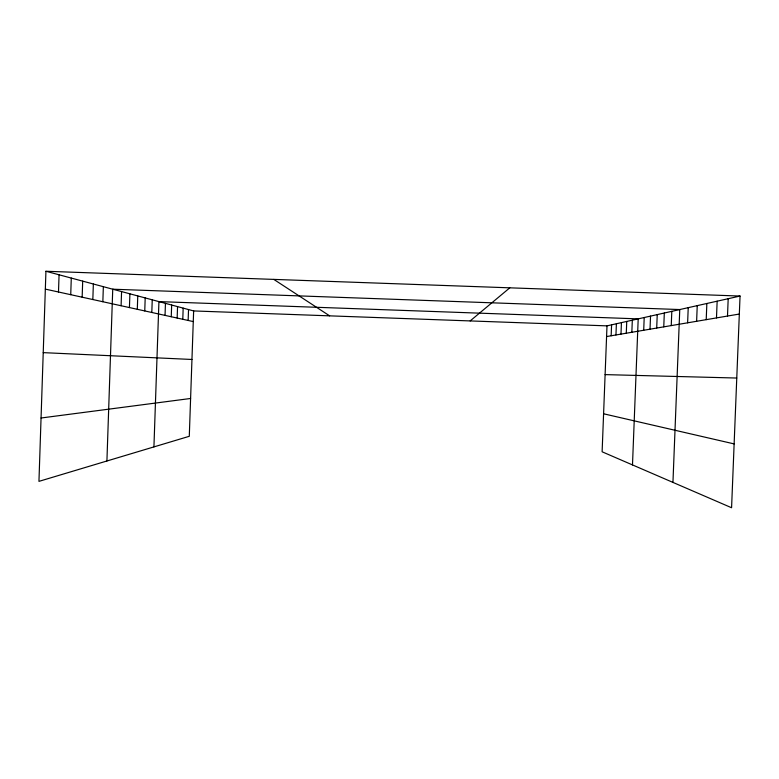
<?xml version="1.0" encoding="UTF-8"?>
<svg xmlns="http://www.w3.org/2000/svg" width="779" height="779" viewBox="0 0 779 779"><rect width="100%" height="100%" fill="white"/><g stroke="black" fill="none" stroke-linecap="round" stroke-linejoin="round"><path stroke-width="1.17" d="M45.932 271.258L38.95 481.364L189.287 436.298L193.64 310.938L45.932 271.258L740.05 296.049L731.578 507.742L602.118 451.791L606.997 325.865L740.05 296.049M58.493 291.998L59.068 274.792M70.733 294.686L71.288 278.074M82.155 297.198L82.691 281.131M92.837 299.535L93.353 284.004M102.847 301.736L103.354 286.682M106.918 460.993L112.741 289.204L679.765 309.555L672.949 482.396M121.096 305.738L121.573 291.58M129.431 307.569L129.898 293.819M137.308 309.302L137.766 295.932M144.758 310.938L145.196 297.929M151.808 312.486L152.246 299.818M153.93 446.903L158.926 301.609L638.196 318.874L632.49 464.917M165.041 315.388L165.45 303.372M171.253 316.751L171.662 305.037M177.164 318.046L177.554 306.624M182.792 319.283L183.172 308.133M188.148 320.461L188.528 309.565M611.155 335.778L611.583 324.833M615.955 334.96L616.393 323.752M620.99 334.113L621.438 322.623M626.287 333.217L626.744 321.435M631.847 332.273L632.314 320.188M643.707 330.257L644.204 317.53M650.027 329.186L650.533 316.108M656.707 328.056L657.233 314.609M663.766 326.859L664.312 313.022M671.245 325.583L671.81 311.337M687.623 322.808L688.227 307.666M696.621 321.289L697.234 305.641M706.212 319.653L706.855 303.489M716.485 317.91L717.147 301.181M727.498 316.05L728.19 298.708M470.165 320.919L509.797 287.831M606.578 336.557L739.329 314.044M41.053 418.002L190.602 398.478M605.108 374.611L736.768 378.039M193.64 310.938L606.997 325.865M43.225 352.634L191.955 359.47M45.338 289.116L193.27 321.581M603.589 413.785L734.13 443.903M273.799 279.398L329.624 315.846"/></g></svg>
